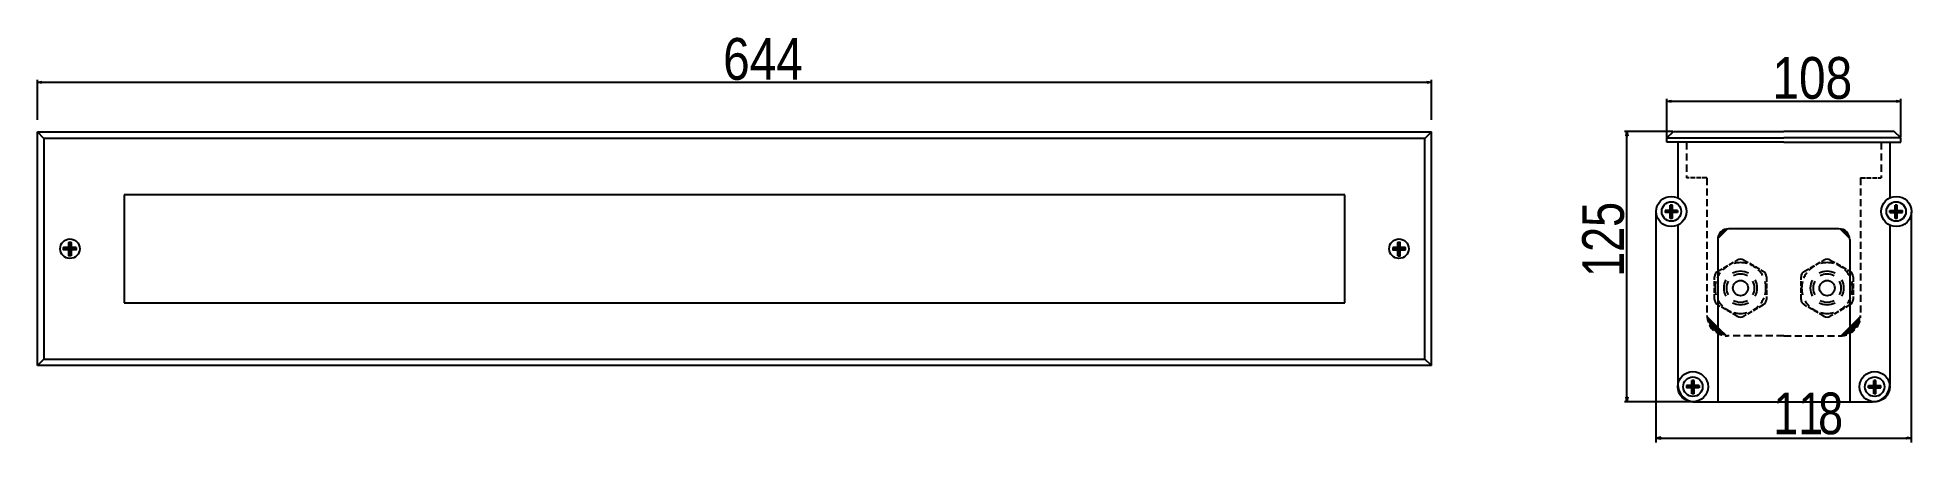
# Model space of a CAD drawing. Extents: x 2 to 208, y 219 to 264.
import ezdxf

# ---------------------------------------------------------------- set-up
doc = ezdxf.new("R2010")
doc.units = 0
for name, pattern in [('AI9-LType1', [0.719667, 0.553861, -0.165806]), ('AI9-LType10', [1.196622, 0.792339, -0.404283]), ('AI9-LType2', [0.719314, 0.553508, -0.165806]), ('AI9-LType3', [1.130653, 0.759178, -0.371475]), ('AI9-LType4', [1.131006, 0.759531, -0.371475]), ('AI9-LType5', [1.218494, 0.803275, -0.415219]), ('AI9-LType6', [0.646641, 0.517172, -0.129469]), ('AI9-LType7', [1.089731, 0.738717, -0.351014]), ('AI9-LType8', [1.167341, 0.777522, -0.389819]), ('AI9-LType9', [1.196269, 0.791986, -0.404283])]:
    doc.linetypes.add(name, pattern=pattern)
doc.layers.add('LIVELLO_1', color=160, linetype='Continuous')
doc.styles.add('STD', font='txt')

# ---------------------------------------------------------------- blocks, each defined once
blk = doc.blocks.new('AI9-BLK1')
at = {"layer": 'LIVELLO_1'}
h = blk.add_hatch(color=250, dxfattribs=at)
h.dxf.hatch_style = 2
h.paths.add_polyline_path([(77.23, 3.19), (75.86, 3.19), (75.86, 3.42), (77.23, 3.42)])
h = blk.add_hatch(color=250, dxfattribs=at)
h.dxf.hatch_style = 2
h.paths.add_polyline_path([(76.67, 2.54), (76.43, 2.54), (76.43, 4), (76.67, 4)])
h = blk.add_hatch(color=250, dxfattribs=at)
h.dxf.hatch_style = 2
h.paths.add_polyline_path([(100.55, 3.42), (101.92, 3.42), (101.92, 3.19), (100.55, 3.19)])
h = blk.add_hatch(color=250, dxfattribs=at)
h.dxf.hatch_style = 2
h.paths.add_polyline_path([(101.35, 2.54), (101.12, 2.54), (101.12, 4), (101.35, 4)])
h = blk.add_hatch(color=250, dxfattribs=at)
h.dxf.hatch_style = 2
edge = h.paths.add_edge_path()
edge.add_spline(control_points=[(82.83, 1.4), (82.17, 1.4), (81.64, 0.87), (81.64, 0.21)], knot_values=[0, 0, 0, 0, 1, 1, 1, 1], degree=3, periodic=0)
h = blk.add_hatch(color=250, dxfattribs=at)
h.dxf.hatch_style = 2
edge = h.paths.add_edge_path()
edge.add_spline(control_points=[(96.14, 0.21), (96.14, 0.87), (95.61, 1.4), (94.95, 1.4)], knot_values=[0, 0, 0, 0, 1, 1, 1, 1], degree=3, periodic=0)
h = blk.add_hatch(color=250, dxfattribs=at)
h.dxf.hatch_style = 2
h.paths.add_polyline_path([(-98.63, -0.91), (-100.01, -0.91), (-100.01, -0.67), (-98.63, -0.67)])
h = blk.add_hatch(color=250, dxfattribs=at)
h.dxf.hatch_style = 2
h.paths.add_polyline_path([(-99.2, -1.56), (-99.44, -1.56), (-99.44, -0.09), (-99.2, -0.09)])
h = blk.add_hatch(color=250, dxfattribs=at)
h.dxf.hatch_style = 2
h.paths.add_polyline_path([(45.94, -0.91), (47.32, -0.91), (47.32, -0.67), (45.94, -0.67)])
h = blk.add_hatch(color=250, dxfattribs=at)
h.dxf.hatch_style = 2
h.paths.add_polyline_path([(46.51, -1.56), (46.75, -1.56), (46.75, -0.09), (46.51, -0.09)])
h = blk.add_hatch(color=250, dxfattribs=at)
h.dxf.hatch_style = 2
edge = h.paths.add_edge_path()
edge.add_spline(control_points=[(84.49, -2.03), (84.27, -1.9), (84, -1.9), (83.78, -2.03)], knot_values=[0, 0, 0, 0, 1, 1, 1, 1], degree=3, periodic=0)
h = blk.add_hatch(color=250, dxfattribs=at)
h.dxf.hatch_style = 2
edge = h.paths.add_edge_path()
edge.add_spline(control_points=[(94, -2.03), (93.78, -1.9), (93.51, -1.9), (93.29, -2.03)], knot_values=[0, 0, 0, 0, 1, 1, 1, 1], degree=3, periodic=0)
h = blk.add_hatch(color=250, dxfattribs=at)
h.dxf.hatch_style = 2
edge = h.paths.add_edge_path()
edge.add_spline(control_points=[(81.64, -3.26), (81.42, -3.39), (81.28, -3.62), (81.28, -3.88)], knot_values=[0, 0, 0, 0, 1, 1, 1, 1], degree=3, periodic=0)
h = blk.add_hatch(color=250, dxfattribs=at)
h.dxf.hatch_style = 2
edge = h.paths.add_edge_path()
edge.add_spline(control_points=[(86.99, -3.88), (86.99, -3.62), (86.85, -3.39), (86.63, -3.26)], knot_values=[0, 0, 0, 0, 1, 1, 1, 1], degree=3, periodic=0)
h = blk.add_hatch(color=250, dxfattribs=at)
h.dxf.hatch_style = 2
edge = h.paths.add_edge_path()
edge.add_spline(control_points=[(91.15, -3.26), (90.93, -3.39), (90.79, -3.62), (90.79, -3.88)], knot_values=[0, 0, 0, 0, 1, 1, 1, 1], degree=3, periodic=0)
h = blk.add_hatch(color=250, dxfattribs=at)
h.dxf.hatch_style = 2
edge = h.paths.add_edge_path()
edge.add_spline(control_points=[(96.5, -3.88), (96.5, -3.62), (96.36, -3.39), (96.14, -3.26)], knot_values=[0, 0, 0, 0, 1, 1, 1, 1], degree=3, periodic=0)
h = blk.add_hatch(color=250, dxfattribs=at)
h.dxf.hatch_style = 2
edge = h.paths.add_edge_path()
edge.add_spline(control_points=[(80.45, -8.11), (80.45, -9.35), (81.46, -10.36), (82.71, -10.36)], knot_values=[0, 0, 0, 0, 1, 1, 1, 1], degree=3, periodic=0)
h = blk.add_hatch(color=250, dxfattribs=at)
h.dxf.hatch_style = 2
edge = h.paths.add_edge_path()
edge.add_spline(control_points=[(81.28, -6.35), (81.28, -6.6), (81.42, -6.84), (81.64, -6.97)], knot_values=[0, 0, 0, 0, 1, 1, 1, 1], degree=3, periodic=0)
h = blk.add_hatch(color=250, dxfattribs=at)
h.dxf.hatch_style = 2
edge = h.paths.add_edge_path()
edge.add_spline(control_points=[(83.78, -8.2), (84, -8.33), (84.27, -8.33), (84.49, -8.2)], knot_values=[0, 0, 0, 0, 1, 1, 1, 1], degree=3, periodic=0)
h = blk.add_hatch(color=250, dxfattribs=at)
h.dxf.hatch_style = 2
edge = h.paths.add_edge_path()
edge.add_spline(control_points=[(86.63, -6.97), (86.85, -6.84), (86.99, -6.6), (86.99, -6.35)], knot_values=[0, 0, 0, 0, 1, 1, 1, 1], degree=3, periodic=0)
h = blk.add_hatch(color=250, dxfattribs=at)
h.dxf.hatch_style = 2
edge = h.paths.add_edge_path()
edge.add_spline(control_points=[(90.79, -6.35), (90.79, -6.6), (90.93, -6.84), (91.15, -6.97)], knot_values=[0, 0, 0, 0, 1, 1, 1, 1], degree=3, periodic=0)
h = blk.add_hatch(color=250, dxfattribs=at)
h.dxf.hatch_style = 2
edge = h.paths.add_edge_path()
edge.add_spline(control_points=[(93.29, -8.2), (93.51, -8.33), (93.78, -8.33), (94, -8.2)], knot_values=[0, 0, 0, 0, 1, 1, 1, 1], degree=3, periodic=0)
h = blk.add_hatch(color=250, dxfattribs=at)
h.dxf.hatch_style = 2
edge = h.paths.add_edge_path()
edge.add_spline(control_points=[(95.07, -10.36), (96.32, -10.36), (97.33, -9.35), (97.33, -8.11)], knot_values=[0, 0, 0, 0, 1, 1, 1, 1], degree=3, periodic=0)
h = blk.add_hatch(color=250, dxfattribs=at)
h.dxf.hatch_style = 2
edge = h.paths.add_edge_path()
edge.add_spline(control_points=[(96.14, -6.97), (96.36, -6.84), (96.5, -6.6), (96.5, -6.35)], knot_values=[0, 0, 0, 0, 1, 1, 1, 1], degree=3, periodic=0)
h = blk.add_hatch(color=250, dxfattribs=at)
h.dxf.hatch_style = 2
h.paths.add_polyline_path([(79.6, -16.07), (78.22, -16.07), (78.22, -15.83), (79.6, -15.83)])
h = blk.add_hatch(color=250, dxfattribs=at)
h.dxf.hatch_style = 2
h.paths.add_polyline_path([(79.03, -16.72), (78.79, -16.72), (78.79, -15.25), (79.03, -15.25)])
h = blk.add_hatch(color=250, dxfattribs=at)
h.dxf.hatch_style = 2
h.paths.add_polyline_path([(98.19, -15.83), (99.56, -15.83), (99.56, -16.07), (98.19, -16.07)])
h = blk.add_hatch(color=250, dxfattribs=at)
h.dxf.hatch_style = 2
h.paths.add_polyline_path([(98.99, -16.72), (98.76, -16.72), (98.76, -15.25), (98.99, -15.25)])
h = blk.add_hatch(color=250, dxfattribs=at)
h.dxf.hatch_style = 2
h.paths.add_polyline_path([(75.37, -21.49), (74.87, -21.59), (75.37, -21.68)])
h = blk.add_hatch(color=250, dxfattribs=at)
h.dxf.hatch_style = 2
h.paths.add_polyline_path([(102.42, -21.49), (102.92, -21.59), (102.42, -21.68)])
at = {"layer": 'LIVELLO_1', "color": 7}
for p, q in [((-102.89, 13.37), (-102.89, 17.77)), ((-102.89, 17.5), (-102.39, 17.59)), ((-102.39, 17.41), (-102.89, 17.5)), ((-102.89, 17.5), (50.19, 17.5)), ((-102.39, 17.59), (-102.39, 17.41)), ((49.69, 17.41), (49.69, 17.59)), ((49.69, 17.59), (50.19, 17.5)), ((50.19, 17.5), (49.69, 17.41)), ((50.19, 13.37), (50.19, 17.77)), ((76.06, 11.46), (76.06, 15.69)), ((76.06, 15.41), (76.55, 15.5)), ((76.55, 15.32), (76.06, 15.41)), ((76.06, 15.41), (101.73, 15.41)), ((76.55, 15.5), (76.55, 15.32)), ((101.23, 15.32), (101.23, 15.5)), ((101.23, 15.5), (101.73, 15.41)), ((101.73, 15.41), (101.23, 15.32)), ((101.73, 11.46), (101.73, 15.69)), ((-102.89, -13.63), (-102.89, 12.04)), ((-102.89, 12.04), (50.19, 12.04)), ((-102.17, 11.33), (-102.89, 12.04)), ((49.48, 11.33), (-102.17, 11.33)), ((-102.17, 11.33), (-102.17, -12.92)), ((49.48, 11.33), (50.19, 12.04)), ((49.48, -12.92), (49.48, 11.33)), ((50.19, -13.63), (50.19, 12.04)), ((76.7, 12.1), (71.38, 12.1)), ((71.57, 11.6), (71.66, 12.1)), ((71.75, 11.6), (71.57, 11.6)), ((71.66, 12.1), (71.75, 11.6)), ((71.66, -17.61), (71.66, 12.1)), ((76.06, 11.39), (76.77, 12.1)), ((76.06, 11.39), (88.89, 11.39)), ((76.06, 10.91), (76.06, 11.39)), ((79.62, 10.91), (76.06, 10.91)), ((76.77, 12.1), (88.89, 12.1)), ((88.89, 10.91), (77.24, 10.91)), ((77.24, 10.91), (77.24, 4.81)), ((77.24, 10.91), (77.24, 8.77)), ((88.89, 10.91), (78.19, 10.91)), ((81.05, 10.91), (78.19, 10.91)), ((88.89, 10.91), (79.62, 10.91)), ((101.01, 12.1), (88.89, 12.1)), ((101.73, 11.39), (88.89, 11.39)), ((88.89, 10.91), (98.16, 10.91)), ((88.89, 10.91), (99.59, 10.91)), ((88.89, 10.91), (100.54, 10.91)), ((96.74, 10.91), (99.59, 10.91)), ((98.16, 10.91), (101.73, 10.91)), ((100.54, 10.91), (100.54, 4.81)), ((100.54, 10.91), (100.54, 8.77)), ((101.73, 11.39), (101.01, 12.1)), ((101.73, 10.91), (101.73, 11.39)), ((40.69, 5.15), (-93.38, 5.15)), ((-93.38, 5.15), (-93.38, -6.74)), ((40.69, -6.74), (40.69, 5.15)), ((74.87, -22.08), (74.87, 3.23)), ((77.23, 3.42), (75.86, 3.42)), ((75.86, 3.42), (75.86, 3.19)), ((77.23, 3.19), (75.86, 3.19)), ((76.43, 2.54), (76.43, 4)), ((76.67, 4), (76.43, 4)), ((76.67, 2.54), (76.43, 2.54)), ((76.67, 2.54), (76.67, 4)), ((77.23, 3.42), (77.23, 3.19)), ((100.55, 3.42), (101.92, 3.42)), ((100.55, 3.19), (100.55, 3.42)), ((100.55, 3.19), (101.92, 3.19)), ((101.12, 2.54), (101.12, 4)), ((101.35, 4), (101.12, 4)), ((101.35, 2.54), (101.12, 2.54)), ((101.35, 2.54), (101.35, 4)), ((101.92, 3.19), (101.92, 3.42)), ((102.92, -22.08), (102.92, 3.23)), ((77.24, 1.8), (77.24, -15.71)), ((81.64, 0.21), (81.64, -17.61)), ((94.95, 1.4), (82.83, 1.4)), ((96.14, 0.21), (96.14, -17.61)), ((100.54, 1.8), (100.54, -15.71)), ((-98.63, -0.67), (-100.01, -0.67)), ((-100.01, -0.67), (-100.01, -0.91)), ((-98.63, -0.91), (-100.01, -0.91)), ((-99.44, -1.56), (-99.44, -0.09)), ((-99.2, -0.09), (-99.44, -0.09)), ((-99.2, -1.56), (-99.44, -1.56)), ((-99.2, -1.56), (-99.2, -0.09)), ((-98.63, -0.67), (-98.63, -0.91)), ((45.94, -0.67), (47.32, -0.67)), ((45.94, -0.67), (45.94, -0.91)), ((45.94, -0.91), (47.32, -0.91)), ((46.51, -1.56), (46.51, -0.09)), ((46.51, -0.09), (46.75, -0.09)), ((46.51, -1.56), (46.75, -1.56)), ((46.75, -1.56), (46.75, -0.09)), ((47.32, -0.67), (47.32, -0.91)), ((77.24, -4.78), (77.24, -12.62)), ((100.54, -4.78), (100.54, -12.62)), ((-93.38, -6.74), (40.69, -6.74)), ((-102.17, -12.92), (-102.89, -13.63)), ((50.19, -13.63), (-102.89, -13.63)), ((-102.17, -12.92), (49.48, -12.92)), ((50.19, -13.63), (49.48, -12.92)), ((79.6, -15.83), (78.22, -15.83)), ((78.22, -15.83), (78.22, -16.07)), ((79.6, -16.07), (78.22, -16.07)), ((78.79, -16.72), (78.79, -15.25)), ((79.03, -15.25), (78.79, -15.25)), ((79.03, -16.72), (79.03, -15.25)), ((79.6, -15.83), (79.6, -16.07)), ((98.19, -15.83), (99.56, -15.83)), ((98.19, -16.07), (98.19, -15.83)), ((98.19, -16.07), (99.56, -16.07)), ((98.76, -16.72), (98.76, -15.25)), ((98.99, -15.25), (98.76, -15.25)), ((98.99, -16.72), (98.99, -15.25)), ((99.56, -16.07), (99.56, -15.83)), ((78.84, -17.61), (71.38, -17.61)), ((71.66, -17.61), (71.57, -17.11)), ((71.57, -17.11), (71.75, -17.11)), ((71.75, -17.11), (71.66, -17.61)), ((79.03, -16.72), (78.79, -16.72)), ((78.91, -17.61), (98.64, -17.61)), ((98.99, -16.72), (98.76, -16.72)), ((74.87, -21.59), (102.92, -21.59))]:
    blk.add_line(p, q, dxfattribs=at)
at = {"layer": 'LIVELLO_1', "color": 7, "linetype": 'AI9-LType5'}
for p, q in [((78.19, 10.91), (78.19, 6.99)), ((99.59, 10.91), (99.59, 6.99))]:
    blk.add_line(p, q, dxfattribs=at)
at = {"layer": 'LIVELLO_1', "color": 7, "linetype": 'AI9-LType6'}
for p, q in [((80.45, 6.99), (78.19, 6.99)), ((97.33, 6.99), (99.59, 6.99))]:
    blk.add_line(p, q, dxfattribs=at)
at = {"layer": 'LIVELLO_1', "color": 7, "linetype": 'AI9-LType8'}
for p, q in [((80.45, 6.99), (80.45, -8.11)), ((97.33, 6.99), (97.33, -8.11))]:
    blk.add_line(p, q, dxfattribs=at)
at = {"layer": 'LIVELLO_1', "color": 7, "linetype": 'AI9-LType1'}
for p, q in [((81.64, -3.26), (83.78, -2.03)), ((94, -2.03), (96.14, -3.26)), ((81.28, -6.35), (81.28, -3.88)), ((86.99, -3.88), (86.99, -6.35)), ((90.79, -6.35), (90.79, -3.88)), ((96.5, -3.88), (96.5, -6.35)), ((83.78, -8.2), (81.64, -6.97)), ((96.14, -6.97), (94, -8.2))]:
    blk.add_line(p, q, dxfattribs=at)
at = {"layer": 'LIVELLO_1', "color": 7, "linetype": 'AI9-LType2'}
for p, q in [((84.49, -2.03), (86.63, -3.26)), ((91.15, -3.26), (93.29, -2.03)), ((86.63, -6.97), (84.49, -8.2)), ((93.29, -8.2), (91.15, -6.97))]:
    blk.add_line(p, q, dxfattribs=at)
at = {"layer": 'LIVELLO_1', "color": 7, "linetype": 'AI9-LType9'}
blk.add_line((88.89, -10.36), (82.71, -10.36), dxfattribs=at)
at = {"layer": 'LIVELLO_1', "color": 7, "linetype": 'AI9-LType10'}
blk.add_line((88.89, -10.36), (95.07, -10.36), dxfattribs=at)
at = {"layer": 'LIVELLO_1', "color": 250}
for points in [[(-98.63, -0.67), (-98.63, -0.91), (-100.01, -0.91), (-100.01, -0.67)], [(-99.2, -1.56), (-99.44, -1.56), (-99.44, -0.09), (-99.2, -0.09)], [(45.94, -0.67), (45.94, -0.91), (47.32, -0.91), (47.32, -0.67)], [(46.51, -1.56), (46.75, -1.56), (46.75, -0.09), (46.51, -0.09)]]:
    blk.add_lwpolyline(points, close=True, dxfattribs=at)
at = {"layer": 'LIVELLO_1', "color": 7}
for points in [[(75.37, -21.49), (74.87, -21.59), (75.37, -21.68)], [(102.42, -21.49), (102.92, -21.59), (102.42, -21.68)]]:
    blk.add_lwpolyline(points, close=True, dxfattribs=at)
for centre, radius in [((76.53, 3.3), 1.66), ((76.55, 3.3), 1.07), ((101.25, 3.3), 1.66), ((101.23, 3.3), 1.07), ((-99.32, -0.79), 1.07), ((46.63, -0.79), 1.07), ((78.91, -15.95), 1.66), ((98.87, -15.95), 1.66), ((78.91, -15.95), 1.07), ((98.87, -15.95), 1.07)]:
    blk.add_circle(centre, radius, dxfattribs=at)
for points in [[(82.83, 1.4), (82.17, 1.4), (81.64, 0.87), (81.64, 0.21)], [(96.14, 0.21), (96.14, 0.87), (95.61, 1.4), (94.95, 1.4)], [(84.49, -2.03), (84.27, -1.9), (84, -1.9), (83.78, -2.03)], [(94, -2.03), (93.78, -1.9), (93.51, -1.9), (93.29, -2.03)], [(81.64, -3.26), (81.42, -3.39), (81.28, -3.62), (81.28, -3.88)], [(86.99, -3.88), (86.99, -3.62), (86.85, -3.39), (86.63, -3.26)], [(91.15, -3.26), (90.93, -3.39), (90.79, -3.62), (90.79, -3.88)], [(96.5, -3.88), (96.5, -3.62), (96.36, -3.39), (96.14, -3.26)], [(81.28, -6.35), (81.28, -6.6), (81.42, -6.84), (81.64, -6.97)], [(83.78, -8.2), (84, -8.33), (84.27, -8.33), (84.49, -8.2)], [(86.63, -6.97), (86.85, -6.84), (86.99, -6.6), (86.99, -6.35)], [(90.79, -6.35), (90.79, -6.6), (90.93, -6.84), (91.15, -6.97)], [(93.29, -8.2), (93.51, -8.33), (93.78, -8.33), (94, -8.2)], [(96.14, -6.97), (96.36, -6.84), (96.5, -6.6), (96.5, -6.35)], [(77.24, -15.71), (77.24, -16.76), (78.1, -17.61), (79.15, -17.61)], [(98.64, -17.61), (99.69, -17.61), (100.54, -16.76), (100.54, -15.71)]]:
    blk.add_open_spline(points, degree=3, dxfattribs=at)
at = {"layer": 'LIVELLO_1', "color": 7, "linetype": 'AI9-LType3'}
for points in [[(82.74, -2.69), (82.21, -3), (81.79, -3.47), (81.56, -4.04)], [(86.56, -3.72), (86.25, -3.19), (85.78, -2.77), (85.21, -2.53)], [(92.25, -2.69), (91.72, -3), (91.3, -3.47), (91.06, -4.04)], [(96.07, -3.72), (95.76, -3.19), (95.29, -2.77), (94.71, -2.53)], [(81.71, -6.5), (82.02, -7.04), (82.5, -7.46), (83.07, -7.69)], [(95.04, -7.53), (95.57, -7.23), (95.99, -6.75), (96.23, -6.18)]]:
    blk.add_open_spline(points, degree=3, dxfattribs=at)
at = {"layer": 'LIVELLO_1', "color": 7}
for points, knots in [([(85.01, -3.49), (84.75, -3.35), (84.45, -3.27), (84.14, -3.27), (83.82, -3.27), (83.52, -3.35), (83.26, -3.49)], [0, 0, 0, 0, 1, 1, 1, 2, 2, 2, 2]), ([(84.9, -3.77), (84.67, -3.64), (84.41, -3.57), (84.14, -3.57), (83.86, -3.57), (83.6, -3.64), (83.38, -3.77)], [0, 0, 0, 0, 1, 1, 1, 2, 2, 2, 2]), ([(84.87, -2.42), (84.63, -2.35), (84.39, -2.32), (84.14, -2.32), (83.88, -2.32), (83.64, -2.35), (83.41, -2.42)], [0, 0, 0, 0, 1, 1, 1, 2, 2, 2, 2]), ([(94.52, -3.49), (94.26, -3.35), (93.96, -3.27), (93.65, -3.27), (93.33, -3.27), (93.03, -3.35), (92.77, -3.49)], [0, 0, 0, 0, 1, 1, 1, 2, 2, 2, 2]), ([(94.41, -3.77), (94.18, -3.64), (93.92, -3.57), (93.65, -3.57), (93.37, -3.57), (93.11, -3.64), (92.89, -3.77)], [0, 0, 0, 0, 1, 1, 1, 2, 2, 2, 2]), ([(94.37, -2.42), (94.14, -2.35), (93.9, -2.32), (93.65, -2.32), (93.39, -2.32), (93.15, -2.35), (92.92, -2.42)], [0, 0, 0, 0, 1, 1, 1, 2, 2, 2, 2]), ([(81.44, -4.38), (81.38, -4.62), (81.34, -4.86), (81.34, -5.11), (81.34, -5.36), (81.38, -5.61), (81.44, -5.84)], [0, 0, 0, 0, 1, 1, 1, 2, 2, 2, 2]), ([(82.52, -4.24), (82.37, -4.5), (82.3, -4.8), (82.3, -5.11), (82.3, -5.43), (82.37, -5.73), (82.52, -5.99)], [0, 0, 0, 0, 1, 1, 1, 2, 2, 2, 2]), ([(82.79, -4.35), (82.66, -4.58), (82.59, -4.84), (82.59, -5.11), (82.59, -5.39), (82.66, -5.65), (82.79, -5.87)], [0, 0, 0, 0, 1, 1, 1, 2, 2, 2, 2]), ([(84.97, -5.11), (84.97, -4.65), (84.6, -4.28), (84.14, -4.28), (83.68, -4.28), (83.31, -4.65), (83.31, -5.11), (83.31, -5.57), (83.68, -5.95), (84.14, -5.95), (84.6, -5.95), (84.97, -5.57), (84.97, -5.11), (84.97, -4.65), (84.6, -4.28), (84.14, -4.28), (83.68, -4.28), (83.31, -4.65), (83.31, -5.11), (83.31, -5.57), (83.68, -5.95), (84.14, -5.95), (84.6, -5.95), (84.97, -5.57), (84.97, -5.11), (84.97, -4.65), (84.6, -4.28), (84.14, -4.28), (83.68, -4.28), (83.31, -4.65), (83.31, -5.11), (83.31, -5.57), (83.68, -5.95), (84.14, -5.95), (84.6, -5.95), (84.97, -5.57), (84.97, -5.11)], [0, 0, 0, 0, 1, 1, 1, 2, 2, 2, 3, 3, 3, 4, 4, 4, 5, 5, 5, 6, 6, 6, 7, 7, 7, 8, 8, 8, 9, 9, 9, 10, 10, 10, 11, 11, 11, 12, 12, 12, 12]), ([(85.48, -5.87), (85.61, -5.65), (85.68, -5.39), (85.68, -5.11), (85.68, -4.84), (85.61, -4.58), (85.48, -4.35)], [0, 0, 0, 0, 1, 1, 1, 2, 2, 2, 2]), ([(85.76, -5.99), (85.9, -5.73), (85.98, -5.43), (85.98, -5.11), (85.98, -4.8), (85.9, -4.5), (85.76, -4.24)], [0, 0, 0, 0, 1, 1, 1, 2, 2, 2, 2]), ([(86.83, -5.84), (86.9, -5.61), (86.93, -5.36), (86.93, -5.11), (86.93, -4.86), (86.9, -4.62), (86.83, -4.38)], [0, 0, 0, 0, 1, 1, 1, 2, 2, 2, 2]), ([(90.95, -4.38), (90.89, -4.62), (90.85, -4.86), (90.85, -5.11), (90.85, -5.36), (90.89, -5.61), (90.95, -5.84)], [0, 0, 0, 0, 1, 1, 1, 2, 2, 2, 2]), ([(92.02, -4.24), (91.88, -4.5), (91.8, -4.8), (91.8, -5.11), (91.8, -5.43), (91.88, -5.73), (92.02, -5.99)], [0, 0, 0, 0, 1, 1, 1, 2, 2, 2, 2]), ([(92.3, -4.35), (92.17, -4.58), (92.1, -4.84), (92.1, -5.11), (92.1, -5.39), (92.17, -5.65), (92.3, -5.87)], [0, 0, 0, 0, 1, 1, 1, 2, 2, 2, 2]), ([(94.48, -5.11), (94.48, -4.65), (94.1, -4.28), (93.65, -4.28), (93.18, -4.28), (92.81, -4.65), (92.81, -5.11), (92.81, -5.57), (93.18, -5.95), (93.65, -5.95), (94.1, -5.95), (94.48, -5.57), (94.48, -5.11), (94.48, -4.65), (94.1, -4.28), (93.65, -4.28), (93.18, -4.28), (92.81, -4.65), (92.81, -5.11), (92.81, -5.57), (93.18, -5.95), (93.65, -5.95), (94.1, -5.95), (94.48, -5.57), (94.48, -5.11), (94.48, -4.65), (94.1, -4.28), (93.65, -4.28), (93.18, -4.28), (92.81, -4.65), (92.81, -5.11), (92.81, -5.57), (93.18, -5.95), (93.65, -5.95), (94.1, -5.95), (94.48, -5.57), (94.48, -5.11)], [0, 0, 0, 0, 1, 1, 1, 2, 2, 2, 3, 3, 3, 4, 4, 4, 5, 5, 5, 6, 6, 6, 7, 7, 7, 8, 8, 8, 9, 9, 9, 10, 10, 10, 11, 11, 11, 12, 12, 12, 12]), ([(94.99, -5.87), (95.12, -5.65), (95.19, -5.39), (95.19, -5.11), (95.19, -4.84), (95.12, -4.58), (94.99, -4.35)], [0, 0, 0, 0, 1, 1, 1, 2, 2, 2, 2]), ([(95.27, -5.99), (95.41, -5.73), (95.49, -5.43), (95.49, -5.11), (95.49, -4.8), (95.41, -4.5), (95.27, -4.24)], [0, 0, 0, 0, 1, 1, 1, 2, 2, 2, 2]), ([(96.34, -5.84), (96.4, -5.61), (96.44, -5.36), (96.44, -5.11), (96.44, -4.86), (96.4, -4.62), (96.34, -4.38)], [0, 0, 0, 0, 1, 1, 1, 2, 2, 2, 2]), ([(83.26, -6.73), (83.52, -6.87), (83.82, -6.95), (84.14, -6.95), (84.45, -6.95), (84.75, -6.87), (85.01, -6.73)], [0, 0, 0, 0, 1, 1, 1, 2, 2, 2, 2]), ([(83.38, -6.46), (83.6, -6.58), (83.86, -6.66), (84.14, -6.66), (84.41, -6.66), (84.67, -6.58), (84.9, -6.46)], [0, 0, 0, 0, 1, 1, 1, 2, 2, 2, 2]), ([(83.41, -7.81), (83.64, -7.87), (83.88, -7.91), (84.14, -7.91), (84.39, -7.91), (84.63, -7.87), (84.87, -7.81)], [0, 0, 0, 0, 1, 1, 1, 2, 2, 2, 2]), ([(92.77, -6.73), (93.03, -6.87), (93.33, -6.95), (93.65, -6.95), (93.96, -6.95), (94.26, -6.87), (94.52, -6.73)], [0, 0, 0, 0, 1, 1, 1, 2, 2, 2, 2]), ([(92.89, -6.46), (93.11, -6.58), (93.37, -6.66), (93.65, -6.66), (93.92, -6.66), (94.18, -6.58), (94.41, -6.46)], [0, 0, 0, 0, 1, 1, 1, 2, 2, 2, 2]), ([(92.92, -7.81), (93.15, -7.87), (93.39, -7.91), (93.65, -7.91), (93.9, -7.91), (94.14, -7.87), (94.37, -7.81)], [0, 0, 0, 0, 1, 1, 1, 2, 2, 2, 2])]:
    blk.add_open_spline(points, degree=3, knots=knots, dxfattribs=at)
at = {"layer": 'LIVELLO_1', "color": 7, "linetype": 'AI9-LType7'}
for points in [[(80.45, -8.11), (80.45, -9.35), (81.46, -10.36), (82.71, -10.36)], [(95.07, -10.36), (96.32, -10.36), (97.33, -9.35), (97.33, -8.11)]]:
    blk.add_open_spline(points, degree=3, dxfattribs=at)
at = {"layer": 'LIVELLO_1', "color": 7, "linetype": 'AI9-LType4'}
for points in [[(85.53, -7.53), (86.06, -7.23), (86.48, -6.75), (86.72, -6.18)], [(91.22, -6.5), (91.53, -7.04), (92, -7.46), (92.58, -7.69)]]:
    blk.add_open_spline(points, degree=3, dxfattribs=at)
at = {"layer": 'LIVELLO_1', "color": 7, "char_height": 4.5832, "attachment_point": 1, "style": 'STD'}
for s, insert in [('\\fArial Narrow|b0|i0;\\H4.5832;\\C250;644', (-27.59, 22.36)), ('\\fArial Narrow|b0|i0;\\H4.5832;\\C250;108', (87.64, 20.27)), ('\\fArial Narrow|b0|i0;\\H4.5832;\\W0.94;\\C250;11', (87.73, -16.59)), ('\\fArial Narrow|b0|i0;\\H4.5832;\\W0.94;\\C250;8', (92.66, -16.59))]:
    blk.add_mtext(s, dxfattribs=dict(at, insert=insert))
at = {"layer": 'LIVELLO_1', "color": 7, "insert": (66.75, -3.88), "char_height": 4.5832, "attachment_point": 1, "rotation": 90, "style": 'STD'}
blk.add_mtext('\\fArial Narrow|b0|i0;\\H4.5832;\\W0.94;\\C250;125', dxfattribs=at)

msp = doc.modelspace()

# ---------------------------------------------------------------- block references
at = {"layer": 'LIVELLO_1', "color": 7}
msp.add_blockref('AI9-BLK1', (105.2605, 241.197508), dxfattribs=at)

doc.saveas('drawing.dxf')
